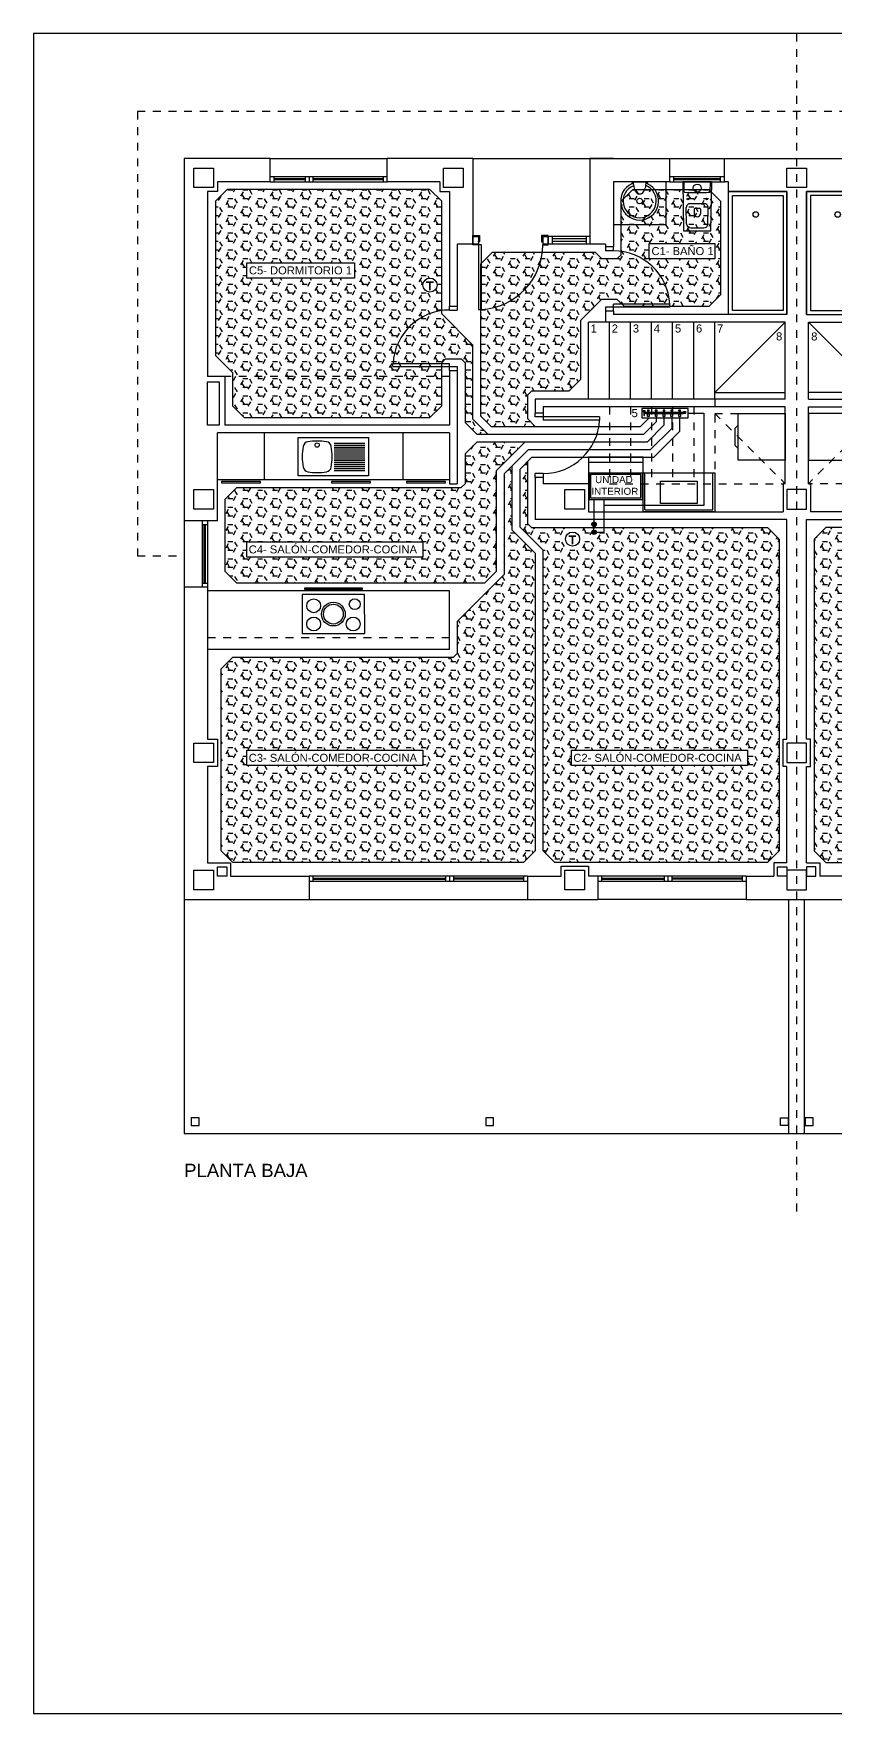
# Model space of a CAD drawing. Header units: millimetres. Extents: x 441156 to 441876, y 4514765 to 4515211.
# Drawn here: x 441570.67 to 441580.95, y 4515133.81 to 4515155.35 of the extents above; entities that cross this region are included whole.
import ezdxf
from ezdxf.enums import TextEntityAlignment as Align

# ---------------------------------------------------------------- set-up
doc = ezdxf.new("R2010")
doc.units = ezdxf.units.MM
for name, pattern in [('CONTINUA', [0]), ('HIDDEN', [0.375, 0.25, -0.125]), ('RAYITAS', [0.375, 0.25, -0.125])]:
    doc.linetypes.add(name, pattern=pattern)
doc.layers.add('01_cartela', color=6, linetype='Continuous', plot=False)
for name, color, linetype in [('01_mono BAJA', 2, 'Continuous'), ('01_proyección', 4, 'RAYITAS'), ('01_sanitarios', 250, 'Continuous'), ('01_textos', 7, 'Continuous'), ('INGIN CALEFACCION MAQUINAS', 7, 'Continuous'), ('INGIN CALEFACCION TEXTO', 7, 'Continuous'), ('INGIN CALEFACCION TUBERIAS', 89, 'Continuous'), ('INGIN CLIMATIZACION EQUIPOS', 7, 'Continuous'), ('SOMBRAS2', 250, 'Continuous')]:
    doc.layers.add(name, color=color, linetype=linetype)
doc.styles.add('Estilo1', font='swissel.ttf')
doc.styles.add('NIEVES2', font='sanss___.ttf')
doc.styles.add('NIEVES3', font='swisseb.ttf')
pattern_1 = [(0, (34.55036, 0), (0, 0.1099852), [0.0635, -0.127]), (120, (34.55036, 0), (-0.0952499772403, -0.0549926), [0.0635, -0.127]), (60, (34.61386, 0), (-0.0952499772403, 0.0549926), [0.0635, -0.127])]

# ---------------------------------------------------------------- blocks, each defined once
blk = doc.blocks.new('A$C6A825EFA')
at = {"layer": '01_mono BAJA', "color": 254}
for p, q in [((1.1, 12.5, 0), (0, 12.5, 0)), ((0, 12.5, 0), (0, 7.855, 0)), ((1.1, 12.2, 0), (1.1, 12.5, 0)), ((1.1, 12.5, 0), (2.6, 12.5, 0)), ((3.7, 12.5, 0), (2.6, 12.5, 0)), ((2.6, 12.2, 0), (2.6, 12.5, 0)), ((3.7, 12.5, 0), (3.7, 11.4, 0)), ((3.7, 12.5, 0), (5.2, 12.5, 0)), ((5.5, 12.5, 0), (5.2, 12.5, 0)), ((5.2, 12.5, 0), (5.2, 11.4, 0)), ((5.2, 12.5, 0), (6.225, 12.5, 0)), ((6.225, 12.2, 0), (6.225, 12.5, 0)), ((6.225, 12.5, 0), (6.925, 12.5, 0)), ((6.925, 12.5, 0), (8.775, 12.5, 0)), ((6.925, 12.2, 0), (6.925, 12.5, 0)), ((0.3, 12.075, 0), (0.3, 9.705, 0)), ((0.425, 12.075), (0.3, 12.075)), ((1.1, 12.2, 0), (0.425, 12.2, 0)), ((0.425, 12.2), (0.425, 12.075)), ((1.1, 12.27, 0), (2.6, 12.27, 0)), ((1.1, 12.2, 0), (2.6, 12.2, 0)), ((1.15, 12.27, 0), (1.15, 12.2, 0)), ((1.15, 12.242, 0), (1.55, 12.242, 0)), ((1.15, 12.228, 0), (1.55, 12.228, 0)), ((1.55, 12.27, 0), (1.55, 12.2, 0)), ((1.6, 12.27, 0), (1.6, 12.2, 0)), ((1.65, 12.27, 0), (1.65, 12.2, 0)), ((1.65, 12.242, 0), (2.55, 12.242, 0)), ((1.65, 12.228, 0), (2.55, 12.228, 0)), ((2.55, 12.27, 0), (2.55, 12.2, 0)), ((3.275, 12.2, 0), (2.6, 12.2, 0)), ((3.275, 12.2), (3.275, 12.075)), ((3.275, 12.075), (3.4, 12.075)), ((3.4, 12.075, 0), (3.4, 10.606, 0)), ((5.5, 12.2, 0), (5.5, 11.366, 0)), ((6.225, 12.2, 0), (5.5, 12.2, 0)), ((5.741, 12.198, 0), (5.742, 12.183, 0)), ((5.743, 12.2, 0), (5.932, 12.2, 0)), ((5.934, 12.198, 0), (5.933, 12.183, 0)), ((6.175, 11.65, 0), (6.175, 12.2, 0)), ((6.225, 12.27, 0), (6.925, 12.27, 0)), ((6.225, 12.2, 0), (6.925, 12.2, 0)), ((6.275, 12.2, 0), (6.275, 12.27, 0)), ((6.275, 12.242, 0), (6.875, 12.242, 0)), ((6.275, 12.228, 0), (6.875, 12.228, 0)), ((6.409, 12.073, 0), (6.407, 12.2, 0)), ((6.741, 12.073, 0), (6.743, 12.2, 0)), ((6.875, 12.2, 0), (6.875, 12.27, 0)), ((6.975, 12.2, 0), (6.925, 12.2, 0)), ((6.975, 12.075, 0), (6.975, 12.2, 0)), ((7.725, 12.075, 0), (6.975, 12.075, 0)), ((7.725, 10.5, 0), (7.725, 12.075, 0)), ((7.975, 10.5, 0), (7.975, 12.075, 0)), ((7.975, 12.075, 0), (8.725, 12.075, 0)), ((5.853, 12.043, 0), (5.822, 12.043, 0)), ((6.439, 11.659, 0), (6.435, 11.869, 0)), ((6.485, 11.92, 0), (6.665, 11.92, 0)), ((6.535, 11.85, 0), (6.535, 11.79, 0)), ((6.545, 11.86, 0), (6.605, 11.86, 0)), ((6.615, 11.85, 0), (6.615, 11.79, 0)), ((6.711, 11.659, 0), (6.715, 11.869, 0)), ((6.175, 11.65, 0), (5.5, 11.65, 0)), ((3.77, 11.43, 0), (3.77, 11.4, 0)), ((3.785, 11.5, 0), (3.785, 11.44, 0)), ((4.58, 11.5, 0), (4.58, 11.44, 0)), ((4.595, 11.43, 0), (4.595, 11.4, 0)), ((4.665, 11.5, 0), (4.665, 11.4, 0)), ((5.2, 11.5, 0), (4.665, 11.5, 0)), ((4.715, 11.5, 0), (4.715, 11.4, 0)), ((5.15, 11.467, 0), (4.715, 11.467, 0)), ((5.15, 11.433, 0), (4.715, 11.433, 0)), ((5.15, 11.5, 0), (5.15, 11.4, 0)), ((6.489, 11.61, 0), (6.661, 11.61, 0)), ((3.7, 11.4, 0), (3.5, 11.4, 0)), ((3.5, 11.4, 0), (3.5, 10.606, 0)), ((3.71, 11.4, 0), (3.77, 11.4, 0)), ((5.2, 11.4, 0), (4.665, 11.4, 0)), ((5.4, 11.4, 0), (5.2, 11.4, 0)), ((5.4, 11.4, 0), (5.4, 11.366, 0)), ((5.5, 11.366, 0), (5.4, 11.366, 0)), ((5.4, 11.366, 0), (5.4, 11.316, 0)), ((5.5, 11.316, 0), (5.4, 11.316, 0)), ((5.5, 11.316, 0), (5.5, 11.366, 0)), ((3.4, 10.606, 0), (3.5, 10.606, 0)), ((3.4, 10.556, 0), (3.4, 10.606, 0)), ((3.4, 10.556, 0), (3.5, 10.556, 0)), ((3.5, 10.606, 0), (3.5, 10.556, 0)), ((6.224, 10.591, 0), (5.4, 10.591, 0)), ((5.4, 10.591, 0), (5.4, 10.541, 0)), ((5.5, 10.541, 0), (5.5, 10.632, 0)), ((6.224, 10.632, 0), (5.5, 10.632, 0)), ((6.224, 10.591, 0), (6.224, 10.632, 0)), ((5.18, 9.415, 0), (5.18, 10.4, 0)), ((5.4, 10.4, 0), (5.18, 10.4, 0)), ((5.4, 10.541, 0), (5.4, 10.4, 0)), ((5.5, 10.541, 0), (5.4, 10.541, 0)), ((7.7, 10.4, 0), (5.4, 10.4, 0)), ((5.45, 9.415, 0), (5.45, 10.4, 0)), ((5.5, 10.541, 0), (5.5, 10.5, 0)), ((7.725, 10.5, 0), (5.5, 10.5, 0)), ((5.72, 9.415, 0), (5.72, 10.4, 0)), ((5.99, 9.415, 0), (5.99, 10.4, 0)), ((6.26, 9.415, 0), (6.26, 10.4, 0)), ((6.53, 9.415, 0), (6.53, 10.4, 0)), ((6.8, 9.415, 0), (6.8, 10.4, 0)), ((6.8, 9.5, 0), (7.7, 10.4, 0)), ((7.7, 9.415, 0), (7.7, 10.4, 0)), ((8, 10.4, 0), (10.3, 10.4, 0)), ((8, 9.415, 0), (8, 10.4, 0)), ((8.9, 9.5, 0), (8, 10.4, 0)), ((8.025, 10.5, 0), (10.2, 10.5, 0)), ((0.52, 9.705, 0), (0.3, 9.705, 0)), ((0.52, 9.705, 0), (0.52, 9.08, 0)), ((2.676, 9.831, 0), (2.676, 9.872, 0)), ((2.676, 9.872, 0), (3.4, 9.872, 0)), ((2.676, 9.831, 0), (3.5, 9.831, 0)), ((3.4, 9.781, 0), (3.4, 9.872, 0)), ((3.4, 9.781, 0), (3.4, 9.08, 0)), ((3.4, 9.781, 0), (3.5, 9.781, 0)), ((3.5, 9.831, 0), (3.5, 9.781, 0)), ((3.5, 9.781, 0), (3.5, 8.33, 0)), ((6.8, 9.5, 0), (7.7, 9.5, 0)), ((8.9, 9.5, 0), (8, 9.5, 0)), ((7.7, 9.415, 0), (4.5, 9.415, 0)), ((4.5, 9.415, 0), (4.5, 9.235, 0)), ((4.5, 9.415, 0), (4.5, 9.235, 0)), ((7.7, 9.315, 0), (4.6, 9.315, 0)), ((4.6, 9.315, 0), (4.6, 9.235, 0)), ((4.6, 9.315, 0), (4.6, 9.235, 0)), ((7.7, 8.33, 0), (7.7, 9.315, 0)), ((8, 9.415, 0), (11.2, 9.415, 0)), ((8, 8.33, 0), (8, 9.315, 0)), ((8, 9.315, 0), (11.1, 9.315, 0)), ((3.4, 9.08, 0), (0.52, 9.08, 0)), ((4.6, 9.235, 0), (4.5, 9.235, 0)), ((4.5, 9.185, 0), (4.5, 9.235, 0)), ((5.324, 9.185, 0), (4.5, 9.185, 0)), ((4.6, 9.235, 0), (4.6, 9.144, 0)), ((5.324, 9.144, 0), (4.6, 9.144, 0)), ((5.324, 9.185, 0), (5.324, 9.144, 0)), ((3.4, 8.98, 0), (0.425, 8.98, 0)), ((0.425, 7.855, 0), (0.425, 8.98, 0)), ((1.025, 8.98, 0), (1.025, 8.38, 0)), ((1.462, 8.43, 0), (1.462, 8.92, 0)), ((1.462, 8.92, 0), (2.362, 8.92, 0)), ((1.921, 8.85, 0), (2.317, 8.85, 0)), ((2.362, 8.92, 0), (2.362, 8.43, 0)), ((2.8, 8.98, 0), (2.8, 8.38, 0)), ((3.4, 8.98, 0), (3.4, 8.33, 0)), ((1.921, 8.825, 0), (2.317, 8.825, 0)), ((1.921, 8.8, 0), (2.317, 8.8, 0)), ((1.921, 8.775, 0), (2.317, 8.775, 0)), ((1.921, 8.75, 0), (2.317, 8.75, 0)), ((1.921, 8.725, 0), (2.317, 8.725, 0)), ((1.921, 8.7, 0), (2.317, 8.7, 0)), ((1.921, 8.675, 0), (2.317, 8.675, 0)), ((1.921, 8.65, 0), (2.317, 8.65, 0)), ((1.921, 8.625, 0), (2.317, 8.625, 0)), ((2.362, 8.43, 0), (1.462, 8.43, 0)), ((1.921, 8.6, 0), (2.317, 8.6, 0)), ((1.921, 8.575, 0), (2.317, 8.575, 0)), ((1.921, 8.55, 0), (2.317, 8.55, 0)), ((1.921, 8.525, 0), (2.317, 8.525, 0)), ((1.921, 8.5, 0), (2.317, 8.5, 0)), ((4.5, 8.41, 0), (4.5, 8.46, 0)), ((4.6, 8.46, 0), (4.5, 8.46, 0)), ((4.5, 8.41, 0), (4.5, 7.87, 0)), ((4.6, 8.41, 0), (4.5, 8.41, 0)), ((4.6, 8.46, 0), (4.6, 8.41, 0)), ((4.6, 8.41, 0), (4.6, 8.33, 0)), ((5.88, 8.6, 0), (5.18, 8.6, 0)), ((5.905, 7.995, 0), (5.905, 8.47, 0)), ((6.775, 7.995, 0), (6.775, 8.47, 0)), ((3.4, 8.38, 0), (0.425, 8.38, 0)), ((3.4, 8.33, 0), (3.5, 8.33, 0)), ((5.18, 8.33, 0), (4.6, 8.33, 0)), ((5.18, 8.33, 0), (5.18, 7.97, 0)), ((7.7, 8.33, 0), (7.675, 8.33, 0)), ((7.7, 8.33, 0), (7.675, 8.33, 0)), ((7.675, 8.33, 0), (7.675, 7.97, 0)), ((8, 8.33, 0), (8.025, 8.33, 0)), ((8, 8.33, 0), (8.025, 8.33, 0)), ((8.025, 8.33, 0), (8.025, 7.97, 0)), ((5.18, 7.97, 0), (7.675, 7.97, 0)), ((5.905, 7.995, 0), (6.775, 7.995, 0)), ((10.52, 7.97, 0), (8.025, 7.97, 0)), ((0.425, 7.855, 0), (0, 7.855, 0)), ((0, 7.855, 0), (0, 7.005, 0)), ((0.23, 7.855, 0), (0.23, 7.005, 0)), ((0.23, 7.805, 0), (0.3, 7.805, 0)), ((0.258, 7.055, 0), (0.258, 7.805, 0)), ((0.272, 7.055, 0), (0.272, 7.805, 0)), ((0.3, 7.855, 0), (0.3, 7.005, 0)), ((7.725, 7.87, 0), (4.5, 7.87, 0)), ((7.725, 5.055, 0), (7.725, 7.87, 0)), ((7.975, 5.055, 0), (7.975, 7.87, 0)), ((7.975, 7.87, 0), (11.2, 7.87, 0)), ((0.3, 7.005, 0), (0, 7.005, 0)), ((0, 7.005, 0), (0, 3, 0)), ((0.23, 7.055, 0), (0.3, 7.055, 0)), ((0.3, 7.005, 0), (0.3, 5.055, 0)), ((3.4, 6.955, 0), (0.3, 6.955, 0)), ((3.4, 6.205, 0), (3.4, 6.955, 0)), ((3.4, 6.205, 0), (0.3, 6.205, 0)), ((7.675, 4.705, 0), (7.675, 5.055, 0)), ((7.675, 5.055, 0), (7.725, 5.055, 0)), ((8.025, 5.055, 0), (7.975, 5.055, 0)), ((8.025, 4.705, 0), (8.025, 5.055, 0)), ((0.3, 4.705, 0), (0.3, 3.47, 0)), ((7.725, 4.705, 0), (7.675, 4.705, 0)), ((7.725, 3.47, 0), (7.725, 4.705, 0)), ((7.975, 3.47, 0), (7.975, 4.705, 0)), ((7.975, 4.705, 0), (8.025, 4.705, 0)), ((0.3, 3.47, 0), (0.595, 3.47, 0)), ((0.595, 3.47, 0), (0.595, 3.3, 0)), ((7.725, 3.47, 0), (7.555, 3.47, 0)), ((7.555, 3.47, 0), (7.555, 3.3, 0)), ((7.975, 3.47, 0), (8.145, 3.47, 0)), ((8.145, 3.47, 0), (8.145, 3.3, 0)), ((0.595, 3.3, 0), (1.6, 3.3, 0)), ((1.6, 3.3, 0), (1.6, 3, 0)), ((4.4, 3.3, 0), (1.6, 3.3, 0)), ((1.65, 3.3, 0), (1.65, 3.23, 0)), ((1.65, 3.272, 0), (3.35, 3.272, 0)), ((1.65, 3.258, 0), (3.35, 3.258, 0)), ((3.35, 3.3, 0), (3.35, 3.23, 0)), ((3.4, 3.3, 0), (3.4, 3.23, 0)), ((3.45, 3.3, 0), (3.45, 3.23, 0)), ((4.35, 3.272, 0), (3.45, 3.272, 0)), ((4.35, 3.258, 0), (3.45, 3.258, 0)), ((4.35, 3.3, 0), (4.35, 3.23, 0)), ((4.4, 3.3, 0), (4.4, 3, 0)), ((4.4, 3.3, 0), (4.83, 3.3, 0)), ((5.3, 3.3, 0), (5.18, 3.3, 0)), ((7.2, 3.3, 0), (5.3, 3.3, 0)), ((5.3, 3.3, 0), (5.3, 3, 0)), ((5.35, 3.3, 0), (5.35, 3.23, 0)), ((5.35, 3.272, 0), (6.15, 3.272, 0)), ((5.35, 3.258, 0), (6.15, 3.258, 0)), ((6.15, 3.3, 0), (6.15, 3.23, 0)), ((6.2, 3.3, 0), (6.2, 3.23, 0)), ((6.25, 3.3, 0), (6.25, 3.23, 0)), ((7.15, 3.272, 0), (6.25, 3.272, 0)), ((7.15, 3.258, 0), (6.25, 3.258, 0)), ((7.15, 3.3, 0), (7.15, 3.23, 0)), ((7.2, 3.3, 0), (7.555, 3.3, 0)), ((7.2, 3.3, 0), (7.2, 3, 0)), ((8.5, 3.3, 0), (8.145, 3.3, 0)), ((4.4, 3.23, 0), (1.6, 3.23, 0)), ((7.2, 3.23, 0), (5.3, 3.23, 0)), ((0, 3, 0), (1.6, 3, 0)), ((0, 3), (0, 0, 0)), ((1.6, 3, 0), (4.4, 3, 0)), ((4.4, 3, 0), (5.3, 3, 0)), ((7.2, 3, 0), (5.3, 3, 0)), ((7.2, 3, 0), (8.5, 3, 0)), ((7.75, 0, 0), (7.75, 3, 0)), ((7.95, 0, 0), (7.95, 3, 0)), ((0, 0, 0), (15.7, 0, 0))]:
    blk.add_line(p, q, dxfattribs=at)
for points in [[(0.375, 12.125), (0.125, 12.125), (0.125, 12.375), (0.375, 12.375), (0.375, 12.125)], [(3.575, 12.125), (3.325, 12.125), (3.325, 12.375), (3.575, 12.375), (3.575, 12.125)], [(7.725, 12.375), (7.975, 12.375), (7.975, 12.125), (7.725, 12.125), (7.725, 12.375)], [(0.375, 8.005), (0.125, 8.005), (0.125, 8.255), (0.375, 8.255), (0.375, 8.005)], [(5.13, 8.005), (4.88, 8.005), (4.88, 8.255), (5.13, 8.255), (5.13, 8.005)], [(7.725, 8.005), (7.975, 8.005), (7.975, 8.255), (7.725, 8.255), (7.725, 8.005)], [(0.375, 4.755), (0.125, 4.755), (0.125, 5.005), (0.375, 5.005), (0.375, 4.755)], [(7.725, 4.755), (7.975, 4.755), (7.975, 5.005), (7.725, 5.005), (7.725, 4.755)], [(0.375, 3.125), (0.125, 3.125), (0.125, 3.375), (0.375, 3.375), (0.375, 3.125)], [(5.13, 3.125), (4.88, 3.125), (4.88, 3.375), (5.13, 3.375), (5.13, 3.125)], [(7.725, 3.125), (7.975, 3.125), (7.975, 3.375), (7.725, 3.375), (7.725, 3.125)], [(3.965, 0.2), (3.865, 0.2), (3.865, 0.1), (3.965, 0.1)]]:
    blk.add_lwpolyline(points, close=True, dxfattribs=at)
at = {"layer": '01_mono BAJA', "color": 254, "elevation": 0, "flags": 128}
blk.add_lwpolyline([(6.394, 12.2, 0.414214), (6.39, 12.196), (6.39, 12.195), (6.4, 11.574, 0.436396), (6.404, 11.57), (6.746, 11.57, 0.436396), (6.75, 11.574), (6.76, 12.195), (6.76, 12.196, 0.414214), (6.756, 12.2)], format="xyb", close=True, dxfattribs=at)
at = {"layer": '01_mono BAJA', "color": 254, "elevation": 0}
for points in [[(6.975, 12.075), (7.725, 12.075), (7.725, 10.5), (6.975, 10.5)], [(8.725, 12.075), (7.975, 12.075), (7.975, 10.5), (8.725, 10.5)], [(7.025, 12.025), (7.675, 12.025), (7.675, 10.55), (7.025, 10.55)], [(8.675, 12.025), (8.025, 12.025), (8.025, 10.55), (8.675, 10.55)], [(3.785, 11.51), (3.785, 11.5), (3.7, 11.5), (3.7, 11.51)], [(3.77, 11.4), (3.7, 11.4), (3.7, 11.5), (3.77, 11.5)], [(3.785, 11.44), (3.785, 11.43), (3.77, 11.43), (3.77, 11.44)], [(4.58, 11.51), (4.58, 11.5), (4.665, 11.5), (4.665, 11.51)], [(4.58, 11.44), (4.58, 11.43), (4.595, 11.43), (4.595, 11.44)], [(3.77, 11.4), (3.77, 11.39), (3.7, 11.39), (3.7, 11.4)], [(3.77, 11.39), (3.77, 10.565), (3.81, 10.565), (3.81, 11.39)], [(4.595, 11.4), (4.595, 11.39), (4.665, 11.39), (4.665, 11.4)], [(0.3, 9.635), (0.45, 9.635), (0.45, 9.08), (0.3, 9.08)], [(7.1, 9.23), (7.7, 9.23), (7.7, 8.63), (7.1, 8.63)], [(8.6, 9.23), (8, 9.23), (8, 8.63), (8.6, 8.63)], [(5.18, 8.67), (5.18, 7.97), (5.88, 7.97), (5.88, 8.67)], [(5.88, 8.47), (6.8, 8.47), (6.8, 7.97), (5.88, 7.97)], [(0.478, 8.36), (0.478, 8.34), (0.978, 8.34), (0.978, 8.36)], [(1.887, 8.36), (1.887, 8.34), (2.387, 8.34), (2.387, 8.36)], [(2.85, 8.36), (2.85, 8.34), (3.35, 8.34), (3.35, 8.36)], [(6.104, 8.363), (6.576, 8.363), (6.576, 8.077), (6.104, 8.077)], [(1.513, 6.408), (2.313, 6.408), (2.312, 6.908), (1.512, 6.908)], [(2.28, 6.975), (1.545, 6.975), (1.545, 6.995), (2.28, 6.995)], [(0.425, 3.42), (0.545, 3.42), (0.545, 3.3), (0.425, 3.3)], [(7.605, 3.42), (7.725, 3.42), (7.725, 3.3), (7.605, 3.3)], [(8.095, 3.42), (7.975, 3.42), (7.975, 3.3), (8.095, 3.3)], [(0.19, 0.2), (0.09, 0.2), (0.09, 0.1), (0.19, 0.1)], [(7.64, 0.2), (7.74, 0.2), (7.74, 0.1), (7.64, 0.1)], [(8.06, 0.2), (7.96, 0.2), (7.96, 0.1), (8.06, 0.1)]]:
    blk.add_lwpolyline(points, close=True, dxfattribs=at)
for points in [[(4.595, 11.5), (4.595, 11.4)], [(4.665, 11.4), (4.665, 11.5)], [(7.1, 8.78), (7.06, 8.82), (7.06, 9.04), (7.1, 9.08)], [(0.3, 5.055), (0.425, 5.055), (0.425, 4.705), (0.3, 4.705)]]:
    blk.add_lwpolyline(points, dxfattribs=at)
at = {"layer": '01_mono BAJA', "color": 254}
blk.add_lwpolyline([(4.83, 3.3), (4.83, 3.425), (5.18, 3.425), (5.18, 3.3)], dxfattribs=at)
for centre, radius in [((6.575, 12.12, 0), 0.051), ((5.837, 11.953, 0), 0.036), ((6.455, 11.98, 0), 0.01), ((6.695, 11.98, 0), 0.01), ((7.325, 11.781, 0), 0.035), ((8.375, 11.781, 0), 0.035), ((1.704, 8.825, 0), 0.0275), ((1.66, 6.765, 0), 0.089), ((1.912, 6.658, 0), 0.152), ((1.912, 6.658, 0), 0.127), ((2.185, 6.785, 0), 0.0693), ((1.66, 6.531, 0), 0.089), ((2.165, 6.531, 0), 0.089)]:
    blk.add_circle(centre, radius, dxfattribs=at)
for centre, radius, start, end in [((5.837, 11.953, 0), 0.243, 114.8749, 65.1251), ((5.837, 11.953, 0), 0.213, 112.0656, 68.0564), ((5.729, 12.184, 0), 0.0128, 300.5291, 356.214), ((5.743, 12.197, 0), 0.0027, 90, 173.3159), ((6.033, 12.197, 0), 0.279, 179.383, 196.8165), ((5.903, 12.158, 0), 0.143, 196.8165, 225.6956), ((5.772, 12.158, 0), 0.143, 314.3044, 343.1835), ((5.642, 12.197, 0), 0.279, 343.1835, 0.617), ((5.932, 12.197, 0), 0.0027, 6.6841, 90), ((5.946, 12.184, 0), 0.0128, 183.786, 239.4709), ((6.416, 12.073, 0), 0.007, 180.924, 266.9359), ((6.575, 15.044, 0), 2.982, 266.9359, 273.0641), ((6.734, 12.073, 0), 0.007, 273.0641, 359.076), ((5.837, 12.091, 0), 0.0498, 225.6956, 252.5904), ((5.837, 12.091, 0), 0.0498, 287.9532, 314.3044), ((6.485, 11.87, 0), 0.05, 90, 180.924), ((6.545, 11.85, 0), 0.01, 90, 180), ((6.605, 11.85, 0), 0.01, 0, 90), ((6.665, 11.87, 0), 0.05, 359.076, 90), ((6.489, 11.66, 0), 0.05, 180.924, 270), ((6.575, 11.79, 0), 0.04, 180, 0), ((6.661, 11.66, 0), 0.05, 270, 359.076), ((3.768, 11.391, 0), 0.827, 272.8856, 359.9505), ((5.5, 10.591, 0), 0.725, 3.2758, 90), ((3.4, 9.831, 0), 0.725, 90, 176.7242), ((4.6, 9.185, 0), 0.725, 270, 356.7242), ((1.598, 8.794, 0), 0.075, 99.0787, 169.8852), ((1.704, 8.127, 0), 0.75, 80.9213, 99.0787), ((1.811, 8.794, 0), 0.075, 10.1148, 80.9213), ((2.262, 8.675, 0), 0.75, 169.8852, 190.1148), ((1.146, 8.675, 0), 0.75, 349.8852, 10.1148), ((1.598, 8.557, 0), 0.075, 190.1148, 260.9213), ((1.704, 9.223, 0), 0.75, 260.9213, 279.0787), ((1.811, 8.557, 0), 0.075, 279.0787, 349.8852)]:
    blk.add_arc(centre, radius, start, end, dxfattribs=at)
at = {"layer": '01_proyección', "color": 120, "ltscale": 0.25}
for p, q in [((3.4, 9.705, 0), (0.52, 9.705, 0)), ((5.45, 9.315, 0), (5.45, 8.33, 0)), ((5.72, 9.315, 0), (5.72, 8.33, 0)), ((5.99, 9.315, 0), (5.99, 8.33, 0)), ((6.26, 9.315, 0), (6.26, 8.33, 0)), ((6.53, 9.315, 0), (6.53, 8.33, 0)), ((6.8, 9.415, 0), (6.8, 8.33, 0)), ((6.8, 9.23, 0), (7.7, 9.23, 0)), ((6.8, 9.23, 0), (7.7, 8.33, 0)), ((8.9, 9.23, 0), (8, 9.23, 0)), ((8.9, 9.23, 0), (8, 8.33, 0)), ((5.45, 8.33, 0), (7.675, 8.33, 0)), ((10.25, 8.33, 0), (8.025, 8.33, 0)), ((3.4, 6.355, 0), (0.3, 6.355, 0))]:
    blk.add_line(p, q, dxfattribs=at)
at = {"layer": '01_proyección', "color": 120, "ltscale": 0.25, "elevation": 0}
blk.add_lwpolyline([(15.7, 7.405), (16.3, 7.405), (16.3, 13.1), (-0.6, 13.1), (-0.6, 7.405), (0, 7.405)], dxfattribs=at)
at = {"layer": '01_mono BAJA', "color": 254, "style": 'NIEVES2'}
for s, p in [('1', (5.249, 10.268, 0)), ('2', (5.519, 10.268, 0)), ('3', (5.789, 10.268, 0)), ('4', (6.059, 10.268, 0)), ('5', (6.329, 10.268, 0)), ('6', (6.599, 10.268, 0)), ('7', (6.869, 10.268, 0)), ('8', (7.625, 10.166, 0))]:
    blk.add_text(s, height=0.103, dxfattribs=at).set_placement(p, align=Align.CENTER)
blk.add_text('8', height=0.103, rotation=0, dxfattribs=at).set_placement((8.075, 10.166, 0), align=Align.CENTER)

msp = doc.modelspace()

# ---------------------------------------------------------------- hatches: boundary and pattern name
at = {"layer": '01_sanitarios', "linetype": 'CONTINUA'}
h = msp.add_hatch(dxfattribs=at)
h.set_pattern_fill('HEX', color=254, scale=0.02, style=0)
h.set_pattern_definition(pattern_1)
h.paths.add_polyline_path([(441575.90373305, 4515151.12805615), (441575.95373305, 4515151.17805615), (441576.15373303, 4515151.17805615), (441576.20373303, 4515151.12805615), (441576.20373303, 4515150.36116048), (441576.35373303, 4515150.21116048), (441576.49515439, 4515150.21116048), (441576.30373305, 4515150.40258182), (441576.30373305, 4515151.35305615), (441575.90373305, 4515151.75305615), (441575.90373305, 4515153.19750872), (441575.75373305, 4515153.34750872), (441573.15373305, 4515153.34750872), (441573.00373305, 4515153.19750872), (441573.00373305, 4515151.22251265), (441573.22373527, 4515151.00251305), (441573.22373527, 4515150.57750872), (441573.37373527, 4515150.42750872), (441575.75373305, 4515150.42750872), (441575.90373305, 4515150.57750872)])
h.paths.add_polyline_path([(441574.78819155, 4515152.21404982), (441573.40546234, 4515152.21404982), (441573.40546234, 4515152.40822763), (441574.78819155, 4515152.40822763)], flags=16)
h.paths.add_polyline_path([(441575.6636128, 4515152.12361062, -1), (441575.8438533, 4515152.12361062, -1)], flags=16)
h.paths.add_polyline_path([(441575.6727561, 4515151.98764678), (441575.83853206, 4515151.98764678), (441575.83853206, 4515152.23672135), (441575.6727561, 4515152.23672135)], flags=24)
h.paths.add_polyline_path([(441573.41840883, 4515152.23073477), (441574.76957128, 4515152.23073477), (441574.76957128, 4515152.39154054), (441573.41840883, 4515152.39154054)], flags=8)
h = msp.add_hatch(dxfattribs=at)
h.set_pattern_fill('HEX', color=254, scale=0.02, style=0)
h.set_pattern_definition(pattern_1)
h.paths.add_polyline_path([(441577.68373305, 4515151.66819497), (441577.95373307, 4515151.93819497), (441578.15373307, 4515151.93819497), (441578.24441931, 4515151.84750872), (441579.32871025, 4515151.84750872), (441579.47871025, 4515151.99750872), (441579.47871025, 4515153.1975396), (441579.32871025, 4515153.3475396), (441578.35373305, 4515153.3475396), (441578.20373305, 4515153.1975396), (441578.20373305, 4515152.51319497), (441578.15373305, 4515152.46319497), (441577.95373305, 4515152.46319497), (441577.86940145, 4515152.54752657), (441576.55373305, 4515152.54752657), (441576.40373305, 4515152.39752657), (441576.40373305, 4515150.44400318), (441576.53657574, 4515150.31116048), (441577.10373305, 4515150.31116048), (441577.00373305, 4515150.41116048), (441577.00373305, 4515150.71250872), (441577.05373305, 4515150.76250872), (441577.53373305, 4515150.76250872), (441577.68373305, 4515150.91250872)])
h.paths.add_polyline_path([(441578.56224632, 4515152.46149148), (441578.56224632, 4515152.6556693), (441579.40323941, 4515152.6556693), (441579.40323941, 4515152.46149148)], flags=16)
h.paths.add_polyline_path([(441578.56630539, 4515152.47202135), (441579.41401773, 4515152.47202135), (441579.41401773, 4515152.66975759), (441578.56630539, 4515152.66975759)], flags=24)
h = msp.add_hatch(dxfattribs=at)
h.set_pattern_fill('HEX', color=254, scale=0.02, style=0)
h.set_pattern_definition(pattern_1)
h.paths.add_polyline_path([(441576.60373305, 4515149.7440032), (441576.97089033, 4515150.11116048), (441576.35373303, 4515150.11116048), (441576.20373303, 4515149.96116048), (441576.20373303, 4515149.57750872), (441576.15373303, 4515149.52750872), (441573.27873302, 4515149.52750872), (441573.12873302, 4515149.37750872), (441573.12873302, 4515148.45250788), (441573.27873302, 4515148.30250788), (441576.45373305, 4515148.30250788), (441576.60373305, 4515148.45250788)])
h.paths.add_polyline_path([(441575.66172597, 4515148.83117627), (441575.66172597, 4515148.63699846), (441573.40546234, 4515148.63699846), (441573.40546234, 4515148.83117627)], flags=16)
h.paths.add_polyline_path([(441573.41614413, 4515148.6466842), (441575.60193499, 4515148.6466842), (441575.60193499, 4515148.84948519), (441573.41614413, 4515148.84948519)], flags=24)
h = msp.add_hatch(dxfattribs=at)
h.set_pattern_fill('HEX', color=254, scale=0.02, style=0)
h.set_pattern_definition(pattern_1)
h.paths.add_polyline_path([(441580.22873305, 4515148.86750791), (441580.07873305, 4515149.01750791), (441577.98770934, 4515149.01750791), (441577.98770934, 4515148.95640139), (441577.88542136, 4515148.95640139, -1), (441577.82837914, 4515148.95640139, -1), (441577.88542136, 4515148.95640139), (441577.98770934, 4515148.95640139), (441577.98770934, 4515149.01750791), (441577.05373305, 4515149.01750791), (441577.00373305, 4515149.06750791), (441577.00373305, 4515149.86116048), (441576.90373305, 4515149.76116049), (441576.90373305, 4515149.02608655), (441577.20373305, 4515148.72608655), (441577.20373305, 4515144.87250872), (441577.35373305, 4515144.72250872), (441580.07873305, 4515144.72250872), (441580.22873305, 4515144.87250872)])
h.paths.add_polyline_path([(441579.8218733, 4515146.15924045), (441579.8218733, 4515145.96506264), (441577.56560967, 4515145.96506264), (441577.56560967, 4515146.15924045)], flags=16)
h.paths.add_polyline_path([(441577.49120966, 4515148.86750791, -1), (441577.67145016, 4515148.86750791, -1)], flags=16)
h.paths.add_polyline_path([(441577.50035296, 4515148.73154407), (441577.66612893, 4515148.73154407), (441577.66612893, 4515148.98061864), (441577.50035296, 4515148.98061864)], flags=24)
h.paths.add_polyline_path([(441577.57629146, 4515145.97474838), (441579.76208231, 4515145.97474838), (441579.76208231, 4515146.17754937), (441577.57629146, 4515146.17754937)], flags=24)
h = msp.add_hatch(dxfattribs=at)
h.set_pattern_fill('HEX', color=254, scale=0.02, style=0)
h.set_pattern_definition(pattern_1)
h.paths.add_polyline_path([(441580.67873305, 4515148.86750791), (441580.82873305, 4515149.01750791), (441582.91975676, 4515149.01750791), (441582.91975676, 4515148.95640139), (441583.02204474, 4515148.95640139, 1), (441583.07908696, 4515148.95640139, 1), (441583.02204474, 4515148.95640139), (441582.91975676, 4515148.95640139), (441582.91975676, 4515149.01750791), (441583.85373305, 4515149.01750791), (441583.90373305, 4515149.06750791), (441583.90373305, 4515149.86116048), (441584.00373305, 4515149.76116049), (441584.00373305, 4515149.02608655), (441583.70373305, 4515148.72608655), (441583.70373305, 4515144.87250872), (441583.55373305, 4515144.72250872), (441580.82873305, 4515144.72250872), (441580.67873305, 4515144.87250872)])
h.paths.add_polyline_path([(441581.0855928, 4515146.15924045), (441581.0855928, 4515145.96506264), (441583.34185643, 4515145.96506264), (441583.34185643, 4515146.15924045)], flags=16)
h.paths.add_polyline_path([(441583.41625644, 4515148.86750791, 1), (441583.23601593, 4515148.86750791, 1)], flags=16)
h.paths.add_polyline_path([(441583.40711313, 4515148.73154407), (441583.24133717, 4515148.73154407), (441583.24133717, 4515148.98061864), (441583.40711313, 4515148.98061864)], flags=24)
h.paths.add_polyline_path([(441583.33117464, 4515145.97474838), (441581.14538378, 4515145.97474838), (441581.14538378, 4515146.17754937), (441583.33117464, 4515146.17754937)], flags=24)
h = msp.add_hatch(dxfattribs=at)
h.set_pattern_fill('HEX', color=254, scale=0.02, style=0)
h.set_pattern_definition(pattern_1)
h.paths.add_polyline_path([(441577.10373305, 4515148.6846652), (441576.80373305, 4515148.9846652), (441576.80373305, 4515149.80258184), (441576.70373305, 4515149.70258184), (441576.70373305, 4515148.41108652), (441576.10373305, 4515147.81108652), (441576.10373305, 4515147.40250788), (441576.05373305, 4515147.35250788), (441573.22873305, 4515147.35250788), (441573.07873305, 4515147.20250788), (441573.07873305, 4515144.87250872), (441573.22873305, 4515144.72250872), (441576.95373305, 4515144.72250872), (441577.10373305, 4515144.87250872)])
h.paths.add_polyline_path([(441575.66172597, 4515146.15924045), (441575.66172597, 4515145.96506264), (441573.40546234, 4515145.96506264), (441573.40546234, 4515146.15924045)], flags=16)
h.paths.add_polyline_path([(441573.41610896, 4515145.97457252), (441575.60197016, 4515145.97457252), (441575.60197016, 4515146.17758454), (441573.41610896, 4515146.17758454)], flags=24)
at = {"layer": 'INGIN CALEFACCION TUBERIAS'}
h = msp.add_hatch(color=86, dxfattribs=at)
edge = h.paths.add_edge_path()
edge.add_arc((441577.85690025, 4515148.95640139), 0.02852111, -180, 180, ccw=False)
at = {"layer": 'INGIN CLIMATIZACION EQUIPOS', "linetype": 'HIDDEN', "ltscale": 2}
h = msp.add_hatch(color=30, dxfattribs=at)
edge = h.paths.add_edge_path()
edge.add_arc((441577.85690025, 4515149.05640139), 0.02852111, -180, 180, ccw=False)

# ---------------------------------------------------------------- linework, layer by layer
at = {"layer": '01_cartela', "color": 3}
msp.add_lwpolyline([(441570.67401045, 4515155.34750872), (441570.67401045, 4515133.8124847), (441601.31199851, 4515133.8124847), (441601.31199851, 4515155.34750872)], close=True, dxfattribs=at)
at = {"layer": '01_proyección', "color": 10, "ltscale": 0.25}
msp.add_line((441580.45373305, 4515140.24750872, -0.00000051), (441580.45373305, 4515155.34750872), dxfattribs=at)
at = {"layer": 'INGIN CALEFACCION MAQUINAS', "color": 30, "elevation": -0.00000003}
for points in [[(441577.79158505, 4515149.37466181), (441578.47588109, 4515149.37466181), (441578.47588109, 4515149.71406164), (441577.79158505, 4515149.71406164)], [(441577.81158505, 4515149.39466181), (441578.45588109, 4515149.39466181), (441578.45588109, 4515149.69406164), (441577.81158505, 4515149.69406164)]]:
    msp.add_lwpolyline(points, close=True, dxfattribs=at)
at = {"layer": 'INGIN CALEFACCION MAQUINAS'}
for centre in [(441575.75373305, 4515152.12361062, 0.00000032), (441577.58132991, 4515148.86750791, 0.00000014)]:
    msp.add_circle(centre, 0.09012025, dxfattribs=at)
at = {"layer": 'INGIN CALEFACCION TUBERIAS', "color": 86, "linetype": 'Continuous', "ltscale": 0.5}
for p, q in [((441578.51972272, 4515150.47199468, -0.00000003), (441578.51972272, 4515150.49597053, -0.00000003)), ((441578.51972272, 4515150.49597053, -0.00000003), (441578.54069085, 4515150.49597053, -0.00000003)), ((441578.54069085, 4515150.47199468, -0.00000003), (441578.51972272, 4515150.47199468, -0.00000003)), ((441578.53431756, 4515150.49597053, -0.00000003), (441578.99955736, 4515150.49597053, -0.00000003)), ((441578.99955736, 4515150.47199468, -0.00000003), (441578.53431756, 4515150.47199468, -0.00000003)), ((441578.99955736, 4515150.49597053, -0.00000003), (441578.99955736, 4515150.47199468, -0.00000003))]:
    msp.add_line(p, q, dxfattribs=at)
at = {"layer": 'INGIN CALEFACCION TUBERIAS', "color": 86, "linetype": 'Continuous', "ltscale": 0.5, "elevation": -0.00000003}
msp.add_lwpolyline([(441578.46656376, 4515150.54250872), (441578.46656376, 4515150.41956403), (441579.06047463, 4515150.41956403), (441579.06047463, 4515150.54250872)], close=True, dxfattribs=at)
for points in [[(441578.48916254, 4515150.51724447), (441578.50773503, 4515150.51724447), (441578.50773503, 4515150.49597053), (441578.48916254, 4515150.49597053), (441578.48916254, 4515150.51724447)], [(441578.54447213, 4515150.50829225), (441578.56020954, 4515150.50829225), (441578.56020954, 4515150.50829225), (441578.56198634, 4515150.50854608), (441578.56325548, 4515150.50930757), (441578.56401697, 4515150.51057672), (441578.5642708, 4515150.51235352), (441578.5642708, 4515150.51590713), (441578.5642708, 4515150.51590713), (441578.56401697, 4515150.51768393), (441578.56325548, 4515150.51895308), (441578.56198634, 4515150.51971457), (441578.56020954, 4515150.51996839), (441578.54447213, 4515150.51996839), (441578.54447213, 4515150.51996839), (441578.54269532, 4515150.51971457), (441578.54142618, 4515150.51895308), (441578.54066469, 4515150.51768393), (441578.54041086, 4515150.51590713), (441578.54041086, 4515150.51235352), (441578.54041086, 4515150.51235352), (441578.54066469, 4515150.51057672), (441578.54142618, 4515150.50930757), (441578.54269532, 4515150.50854608), (441578.54447213, 4515150.50829225)], [(441578.64447213, 4515150.50829225), (441578.66020953, 4515150.50829225), (441578.66020953, 4515150.50829225), (441578.66198634, 4515150.50854608), (441578.66325548, 4515150.50930757), (441578.66401697, 4515150.51057672), (441578.6642708, 4515150.51235352), (441578.6642708, 4515150.51590713), (441578.6642708, 4515150.51590713), (441578.66401697, 4515150.51768393), (441578.66325548, 4515150.51895308), (441578.66198634, 4515150.51971457), (441578.66020953, 4515150.51996839), (441578.64447213, 4515150.51996839), (441578.64447213, 4515150.51996839), (441578.64269532, 4515150.51971457), (441578.64142618, 4515150.51895308), (441578.64066469, 4515150.51768393), (441578.64041086, 4515150.51590713), (441578.64041086, 4515150.51235352), (441578.64041086, 4515150.51235352), (441578.64066469, 4515150.51057672), (441578.64142618, 4515150.50930757), (441578.64269532, 4515150.50854608), (441578.64447213, 4515150.50829225)], [(441578.74447213, 4515150.50829225), (441578.76020953, 4515150.50829225), (441578.76020953, 4515150.50829225), (441578.76198634, 4515150.50854608), (441578.76325548, 4515150.50930757), (441578.76401697, 4515150.51057672), (441578.7642708, 4515150.51235352), (441578.7642708, 4515150.51590713), (441578.7642708, 4515150.51590713), (441578.76401697, 4515150.51768393), (441578.76325548, 4515150.51895308), (441578.76198634, 4515150.51971457), (441578.76020953, 4515150.51996839), (441578.74447213, 4515150.51996839), (441578.74447213, 4515150.51996839), (441578.74269532, 4515150.51971457), (441578.74142618, 4515150.51895308), (441578.74066469, 4515150.51768393), (441578.74041086, 4515150.51590713), (441578.74041086, 4515150.51235352), (441578.74041086, 4515150.51235352), (441578.74066469, 4515150.51057672), (441578.74142618, 4515150.50930757), (441578.74269532, 4515150.50854608), (441578.74447213, 4515150.50829225)], [(441578.84447213, 4515150.50829225), (441578.86020953, 4515150.50829225), (441578.86020953, 4515150.50829225), (441578.86198634, 4515150.50854608), (441578.86325548, 4515150.50930757), (441578.86401697, 4515150.51057672), (441578.8642708, 4515150.51235352), (441578.8642708, 4515150.51590713), (441578.8642708, 4515150.51590713), (441578.86401697, 4515150.51768393), (441578.86325548, 4515150.51895308), (441578.86198634, 4515150.51971457), (441578.86020953, 4515150.51996839), (441578.84447213, 4515150.51996839), (441578.84447213, 4515150.51996839), (441578.84269532, 4515150.51971457), (441578.84142618, 4515150.51895308), (441578.84066469, 4515150.51768393), (441578.84041086, 4515150.51590713), (441578.84041086, 4515150.51235352), (441578.84041086, 4515150.51235352), (441578.84066469, 4515150.51057672), (441578.84142618, 4515150.50930757), (441578.84269532, 4515150.50854608), (441578.84447213, 4515150.50829225)], [(441578.94447213, 4515150.50829225), (441578.96020953, 4515150.50829225), (441578.96020953, 4515150.50829225), (441578.96198634, 4515150.50854608), (441578.96325548, 4515150.50930757), (441578.96401697, 4515150.51057672), (441578.9642708, 4515150.51235352), (441578.9642708, 4515150.51590713), (441578.9642708, 4515150.51590713), (441578.96401697, 4515150.51768393), (441578.96325548, 4515150.51895308), (441578.96198634, 4515150.51971457), (441578.96020953, 4515150.51996839), (441578.94447213, 4515150.51996839), (441578.94447213, 4515150.51996839), (441578.94269532, 4515150.51971457), (441578.94142618, 4515150.51895308), (441578.94066469, 4515150.51768393), (441578.94041086, 4515150.51590713), (441578.94041086, 4515150.51235352), (441578.94041086, 4515150.51235352), (441578.94066469, 4515150.51057672), (441578.94142618, 4515150.50930757), (441578.94269532, 4515150.50854608), (441578.94447213, 4515150.50829225)], [(441579.00479143, 4515150.50120437), (441579.02876682, 4515150.50120437), (441579.02876682, 4515150.4959703), (441579.00479143, 4515150.4959703), (441579.00479143, 4515150.50120437)], [(441578.50368285, 4515150.49597053), (441578.49304587, 4515150.49597053), (441578.49304587, 4515150.45089003), (441578.50368285, 4515150.45089003), (441578.50368285, 4515150.49597053)], [(441578.51972272, 4515150.48803501), (441578.50368285, 4515150.48803501), (441578.50368285, 4515150.47993065), (441578.51972272, 4515150.47993065), (441578.51972272, 4515150.48803501)], [(441578.54218766, 4515150.47199468), (441578.56224017, 4515150.47199468), (441578.56224017, 4515150.44001221), (441578.54218766, 4515150.44001221), (441578.54218766, 4515150.47199468)], [(441578.64218766, 4515150.47199468), (441578.66224017, 4515150.47199468), (441578.66224017, 4515150.44001221), (441578.64218766, 4515150.44001221), (441578.64218766, 4515150.47199468)], [(441578.74218766, 4515150.47199468), (441578.76224017, 4515150.47199468), (441578.76224017, 4515150.44001221), (441578.74218766, 4515150.44001221), (441578.74218766, 4515150.47199468)], [(441578.84218766, 4515150.47199468), (441578.86224017, 4515150.47199468), (441578.86224017, 4515150.44001221), (441578.84218766, 4515150.44001221), (441578.84218766, 4515150.47199468)], [(441578.94218766, 4515150.47199468), (441578.96224017, 4515150.47199468), (441578.96224017, 4515150.44001221), (441578.94218766, 4515150.44001221), (441578.94218766, 4515150.47199468)], [(441579.03400089, 4515150.48803479), (441578.99955736, 4515150.48803479), (441578.99955736, 4515150.47993043), (441579.03400089, 4515150.47993043), (441579.03400089, 4515150.48803479)], [(441579.01407767, 4515150.4959703), (441579.01948058, 4515150.4959703), (441579.01948058, 4515150.48803479), (441579.01407767, 4515150.48803479), (441579.01407767, 4515150.4959703)]]:
    msp.add_lwpolyline(points, dxfattribs=at)
at = {"layer": 'INGIN CALEFACCION TUBERIAS', "color": 86}
for points, elevation in [([(441579.06047463, 4515150.48103637), (441579.26433854, 4515150.48103637), (441579.26433854, 4515149.29789621), (441577.98770934, 4515149.29789621)], -0.00000003), ([(441577.85690025, 4515148.95640139), (441577.98770934, 4515148.95640139), (441577.98770934, 4515149.37466181)], 0.00000032)]:
    msp.add_lwpolyline(points, dxfattribs=dict(at, elevation=elevation))
msp.add_circle((441577.85690025, 4515148.95640139, 0.00000032), 0.02852111, dxfattribs=at)
at = {"layer": 'INGIN CLIMATIZACION EQUIPOS', "color": 30, "linetype": 'HIDDEN', "ltscale": 2, "elevation": 0.00000032}
msp.add_lwpolyline([(441577.85690025, 4515149.05640139), (441577.85690025, 4515149.37466181)], dxfattribs=at)
at = {"layer": 'INGIN CLIMATIZACION EQUIPOS', "color": 30, "linetype": 'HIDDEN', "ltscale": 2}
msp.add_circle((441577.85690025, 4515149.05640139, 0.00000032), 0.02852111, dxfattribs=at)
at = {"layer": 'SOMBRAS2', "color": 170}
for p, q in [((441578.20373305, 4515153.1975396, 0.00000032), (441578.35373305, 4515153.3475396, 0.00000032)), ((441578.35373305, 4515153.3475396, 0.00000032), (441579.32871025, 4515153.3475396, 0.00000032)), ((441579.32871025, 4515153.3475396, 0.00000032), (441579.47871025, 4515153.1975396, 0.00000032)), ((441573.00373305, 4515153.19750872, 0.00000032), (441573.00373305, 4515151.22251266, 0.00000032)), ((441578.20373305, 4515152.51319497, 0.00000032), (441578.20373305, 4515153.1975396, 0.00000032)), ((441579.47871025, 4515153.1975396, 0.00000032), (441579.47871025, 4515151.99750872, 0.00000032)), ((441576.40373305, 4515152.39752657, 0.00000032), (441576.55373305, 4515152.54752657, 0.00000032)), ((441576.55373305, 4515152.54752657, 0.00000032), (441577.86940145, 4515152.54752657, 0.00000032)), ((441577.86940145, 4515152.54752657, 0.00000032), (441577.95373305, 4515152.46319497, 0.00000032)), ((441577.95373305, 4515152.46319497, 0.00000032), (441578.15373305, 4515152.46319497, 0.00000032)), ((441578.15373305, 4515152.46319497, 0.00000032), (441578.20373305, 4515152.51319497, 0.00000032)), ((441576.40373305, 4515150.44400318, 0.00000032), (441576.40373305, 4515152.39752657, 0.00000032)), ((441577.95373307, 4515151.93819497, 0.00000032), (441577.68373305, 4515151.66819497, 0.00000032)), ((441578.15373307, 4515151.93819497, 0.00000032), (441577.95373307, 4515151.93819497, 0.00000032)), ((441578.24441931, 4515151.84750872, 0.00000032), (441578.15373307, 4515151.93819497, 0.00000032)), ((441579.32871025, 4515151.84750872, 0.00000032), (441578.24441931, 4515151.84750872, 0.00000032)), ((441579.47871025, 4515151.99750872, 0.00000032), (441579.32871025, 4515151.84750872, 0.00000032)), ((441577.68373305, 4515151.66819497, 0.00000032), (441577.68373305, 4515150.91250872, 0.00000032)), ((441573.00373305, 4515151.22251265, 0.00000032), (441573.22373527, 4515151.00251305, 0.00000032)), ((441575.90373305, 4515151.12805615, 0.00000032), (441575.95373305, 4515151.17805615, 0.00000032)), ((441575.95373305, 4515151.17805615, 0.00000032), (441576.15373303, 4515151.17805615, 0.00000032)), ((441576.15373303, 4515151.17805615, 0.00000032), (441576.20373303, 4515151.12805615, 0.00000032)), ((441573.22373527, 4515151.00251305, 0.00000032), (441573.22373527, 4515150.57750872, 0.00000032)), ((441575.90373305, 4515150.57750872, 0.00000032), (441575.90373305, 4515151.12805615, 0.00000032)), ((441576.20373303, 4515151.12805615, 0.00000032), (441576.20373303, 4515150.36116048, 0.00000032)), ((441577.05373305, 4515150.76250872, 0.00000032), (441577.00373305, 4515150.71250872, 0.00000032)), ((441577.53373305, 4515150.76250872, 0.00000032), (441577.05373305, 4515150.76250872, 0.00000032)), ((441577.68373305, 4515150.91250872, 0.00000032), (441577.53373305, 4515150.76250872, 0.00000032)), ((441573.22373527, 4515150.57750872, 0.00000032), (441573.37373527, 4515150.42750872, 0.00000032)), ((441575.75373305, 4515150.42750872, 0.00000032), (441575.90373305, 4515150.57750872, 0.00000032)), ((441577.00373305, 4515150.71250872, 0.00000032), (441577.00373305, 4515150.41116048, 0.00000032)), ((441573.37373527, 4515150.42750872, 0.00000032), (441575.75373305, 4515150.42750872, 0.00000032)), ((441576.20373303, 4515150.36116048, 0.00000032), (441576.35373303, 4515150.21116048, 0.00000032)), ((441576.30373305, 4515150.40258182, 0.00000032), (441576.49515439, 4515150.21116048, 0.00000032)), ((441576.40373305, 4515150.44400318, 0.00000032), (441576.53657574, 4515150.31116048, 0.00000032)), ((441576.53657574, 4515150.31116048, 0.00000032), (441578.45221392, 4515150.31116048, 0.00000032)), ((441577.00373305, 4515150.41116048, 0.00000032), (441577.10373305, 4515150.31116048, 0.00000032)), ((441578.45221392, 4515150.31116048, 0.00000032), (441578.55221392, 4515150.41116048, 0.00000032)), ((441578.65221392, 4515150.36973913, 0.00000032), (441578.49363527, 4515150.21116048, 0.00000032)), ((441578.75221392, 4515150.32831777, 0.00000032), (441578.53505663, 4515150.11116048, 0.00000032)), ((441578.85221392, 4515150.28689641, 0.00000032), (441578.57647799, 4515150.01116048, 0.00000032)), ((441578.75221392, 4515150.44001221, -0.00000003), (441578.75221392, 4515150.32831777, -0.00000003)), ((441578.85221392, 4515150.44001221, -0.00000003), (441578.85221392, 4515150.28689641, -0.00000003)), ((441578.95221392, 4515150.44001221, -0.00000003), (441578.95221392, 4515150.24547506, -0.00000003)), ((441576.20373303, 4515149.96116048, 0.00000032), (441576.35373303, 4515150.11116048, 0.00000032)), ((441576.35373303, 4515150.21116048, 0.00000032), (441578.49363527, 4515150.21116048, 0.00000032)), ((441578.53505663, 4515150.11116048, 0.00000032), (441576.35373303, 4515150.11116048, 0.00000032)), ((441576.97089033, 4515150.11116048, 0.00000014), (441576.60373305, 4515149.7440032, 0.00000014)), ((441578.95221392, 4515150.24547506, 0.00000032), (441578.61789934, 4515149.91116048, 0.00000032)), ((441576.20373303, 4515149.96116048, 0.00000032), (441576.20373303, 4515149.57750872, 0.00000032)), ((441577.01231169, 4515150.01116048, 0.00000014), (441576.70373305, 4515149.70258184, 0.00000014)), ((441577.05373305, 4515149.91116048, 0.00000014), (441576.90373305, 4515149.76116049, 0.00000014)), ((441577.00373305, 4515149.86116048, 0.00000014), (441577.00373305, 4515149.06750791, 0.00000014)), ((441578.57647799, 4515150.01116048, 0.00000032), (441577.01231169, 4515150.01116048, 0.00000032)), ((441578.61789934, 4515149.91116048, 0.00000014), (441577.05373305, 4515149.91116048, 0.00000014)), ((441576.60373305, 4515149.7440032, 0.00000014), (441576.60373305, 4515148.45250788, 0.00000014)), ((441576.70373305, 4515149.70258184, 0.00000014), (441576.70373305, 4515148.41108652, 0.00000014)), ((441576.80373305, 4515149.80258184, 0.00000032), (441576.80373305, 4515148.9846652, 0.00000032)), ((441576.90373305, 4515149.76116049, 0.00000014), (441576.90373305, 4515149.02608655, 0.00000014)), ((441573.12873302, 4515149.37750872, 0.00000032), (441573.27873302, 4515149.52750872, 0.00000032)), ((441573.27873302, 4515149.52750872, 0.00000032), (441576.15373303, 4515149.52750872, 0.00000032)), ((441576.15373303, 4515149.52750872, 0.00000032), (441576.20373303, 4515149.57750872, 0.00000032)), ((441573.12873302, 4515148.45250788, 0.00000032), (441573.12873302, 4515149.37750872, 0.00000032)), ((441576.90373305, 4515149.02608655, 0.00000014), (441577.20373305, 4515148.72608655, 0.00000014)), ((441577.00373305, 4515149.06750791, 0.00000014), (441577.05373305, 4515149.01750791, 0.00000014)), ((441577.05373305, 4515149.01750791, 0.00000014), (441580.07873305, 4515149.01750791, 0.00000014)), ((441580.07873305, 4515149.01750791, 0.00000014), (441580.22873305, 4515148.86750791, 0.00000014)), ((441580.82873305, 4515149.01750791, 0.00000014), (441580.67873305, 4515148.86750791, 0.00000014)), ((441583.85373305, 4515149.01750791, 0.00000014), (441580.82873305, 4515149.01750791, 0.00000014)), ((441576.80373305, 4515148.9846652, 0.00000032), (441577.10373305, 4515148.6846652, 0.00000032)), ((441580.22873305, 4515148.86750791, 0.00000014), (441580.22873305, 4515144.87250872, 0.00000085)), ((441580.67873305, 4515148.86750791, 0.00000014), (441580.67873305, 4515144.87250872, 0.00000085)), ((441577.10373305, 4515148.6846652, 0.00000032), (441577.10373305, 4515144.87250872, 0.00000103)), ((441577.20373305, 4515144.87250872, 0.00000085), (441577.20373305, 4515148.72608655, 0.00000014)), ((441573.27873302, 4515148.30250788, 0.00000032), (441573.12873302, 4515148.45250788, 0.00000032)), ((441576.45373305, 4515148.30250788, 0.00000018), (441573.27873302, 4515148.30250788, 0.00000032)), ((441576.10373305, 4515147.81108652, 0.00000032), (441576.10373305, 4515147.40250788, 0.00000032)), ((441573.07873305, 4515147.20250788, 0.00000032), (441573.22873305, 4515147.35250788, 0.00000032)), ((441573.22873305, 4515147.35250788, 0.00000032), (441576.05373305, 4515147.35250788, 0.00000032)), ((441576.10373305, 4515147.40250788, 0.00000032), (441576.05373305, 4515147.35250788, 0.00000032)), ((441573.07873305, 4515144.87250872, 0.00000103), (441573.07873305, 4515147.20250788, 0.00000032)), ((441573.22873305, 4515144.72250872, 0.00000103), (441573.07873305, 4515144.87250872, 0.00000103)), ((441576.95373305, 4515144.72250872, 0.00000103), (441573.22873305, 4515144.72250872, 0.00000103)), ((441577.10373305, 4515144.87250872, 0.00000103), (441576.95373305, 4515144.72250872, 0.00000103)), ((441577.35373305, 4515144.72250872, 0.00000085), (441577.20373305, 4515144.87250872, 0.00000085)), ((441580.07873305, 4515144.72250872, 0.00000085), (441577.35373305, 4515144.72250872, 0.00000085)), ((441580.22873305, 4515144.87250872, 0.00000085), (441580.07873305, 4515144.72250872, 0.00000085)), ((441580.67873305, 4515144.87250872, 0.00000085), (441580.82873305, 4515144.72250872, 0.00000085)), ((441580.82873305, 4515144.72250872, 0.00000085), (441583.55373305, 4515144.72250872, 0.00000085))]:
    msp.add_line(p, q, dxfattribs=at)
at = {"layer": 'SOMBRAS2', "color": 86}
for p, q in [((441578.55221392, 4515150.41116048, 0.00000032), (441578.55221392, 4515150.41956403, 0.00000032)), ((441578.65221392, 4515150.44001221, -0.00000003), (441578.65221392, 4515150.36973913, -0.00000003))]:
    msp.add_line(p, q, dxfattribs=at)
at = {"layer": 'SOMBRAS2', "color": 170, "extrusion": (2.0963e-07, 0, 1)}
for p, q in [((441576.10373305, 4515147.81108652, 0.00000026), (441576.70373305, 4515148.41108652, 0.00000014)), ((441576.45373305, 4515148.30250788, 0.00000018), (441576.60373305, 4515148.45250788, 0.00000014))]:
    msp.add_line(p, q, dxfattribs=at)
at = {"layer": 'SOMBRAS2', "color": 170, "elevation": 0.00000032}
msp.add_lwpolyline([(441576.30373305, 4515150.40258182), (441576.30373305, 4515151.35305615), (441575.90373305, 4515151.75305615), (441575.90373305, 4515153.19750872), (441575.75373305, 4515153.34750872), (441573.15373305, 4515153.34750872), (441573.00373305, 4515153.19750872)], dxfattribs=at)
at = {"layer": 'SOMBRAS2', "color": 170}
msp.add_lwpolyline([(441578.56224632, 4515152.6556693), (441579.40323941, 4515152.6556693), (441579.40323941, 4515152.46149148), (441578.56224632, 4515152.46149148)], close=True, dxfattribs=at)
at = {"layer": 'SOMBRAS2', "color": 170, "elevation": 0.00000308}
for points in [[(441573.40546234, 4515152.40822763), (441574.78819155, 4515152.40822763), (441574.78819155, 4515152.21404982), (441573.40546234, 4515152.21404982)], [(441573.40546234, 4515148.83117627), (441575.66172597, 4515148.83117627), (441575.66172597, 4515148.63699846), (441573.40546234, 4515148.63699846)], [(441573.40546234, 4515146.15924045), (441575.66172597, 4515146.15924045), (441575.66172597, 4515145.96506264), (441573.40546234, 4515145.96506264)], [(441577.56560967, 4515146.15924045), (441579.8218733, 4515146.15924045), (441579.8218733, 4515145.96506264), (441577.56560967, 4515145.96506264)]]:
    msp.add_lwpolyline(points, close=True, dxfattribs=at)

# ---------------------------------------------------------------- block references
at = {"layer": '01_mono BAJA'}
msp.add_blockref('A$C6A825EFA', (441572.60373331, 4515141.24750844, 0.00000085), dxfattribs=at)

# ---------------------------------------------------------------- texts
at = {"layer": '01_textos', "style": 'NIEVES2'}
for s, height, p in [('C1- BAÑO 1', 0.102561165, (441578.99016156, 4515152.50807252)), ('C5- DORMITORIO 1', 0.1025611647, (441574.09399006, 4515152.26063086, 0.00000308)), ('C4- SALÓN-COMEDOR-COCINA', 0.1025611647, (441574.50903956, 4515148.68357949, 0.00000308)), ('C3- SALÓN-COMEDOR-COCINA', 0.1025611647, (441574.50903956, 4515146.01164367, 0.00000308)), ('C2- SALÓN-COMEDOR-COCINA', 0.1025611647, (441578.66918689, 4515146.01164367, 0.00000308))]:
    msp.add_text(s, height=height, dxfattribs=at).set_placement(p, align=Align.CENTER)
at = {"layer": '01_textos', "color": 5, "style": 'Estilo1'}
msp.add_text('PLANTA BAJA', height=0.1697265748, dxfattribs=at).set_placement((441572.60373331, 4515140.68903313, 0.00000085))
at = {"layer": 'INGIN CALEFACCION MAQUINAS', "char_height": 0.11567948, "attachment_point": 1, "style": 'NIEVES3'}
for insert in [(441575.70245812, 4515152.1700238, 0.00000032), (441577.53005498, 4515148.91392109, 0.00000014)]:
    msp.add_mtext_dynamic_manual_height_columns('T', width=46.3074029562, gutter_width=16.2288826, heights=[0], dxfattribs=dict(at, insert=insert))
at = {"layer": 'INGIN CALEFACCION TEXTO', "color": 30, "insert": (441577.61529765, 4515149.67470933, -0.00000003), "char_height": 0.09, "attachment_point": 1, "style": 'Estilo1'}
msp.add_mtext_dynamic_manual_height_columns('\\pi0.25486;UNIDAD \\P\\pi0.20734;INTERIOR', width=1.0252589654, gutter_width=16.2288826, heights=[0], dxfattribs=at)
at = {"layer": 'INGIN CALEFACCION TUBERIAS', "color": 86, "linetype": 'Continuous', "ltscale": 0.5, "style": 'Estilo1'}
msp.add_text('5', height=0.105, dxfattribs=at).set_placement((441578.33582727, 4515150.39883005, -0.00000003), align=Align.BOTTOM_LEFT)

doc.saveas('drawing.dxf')
